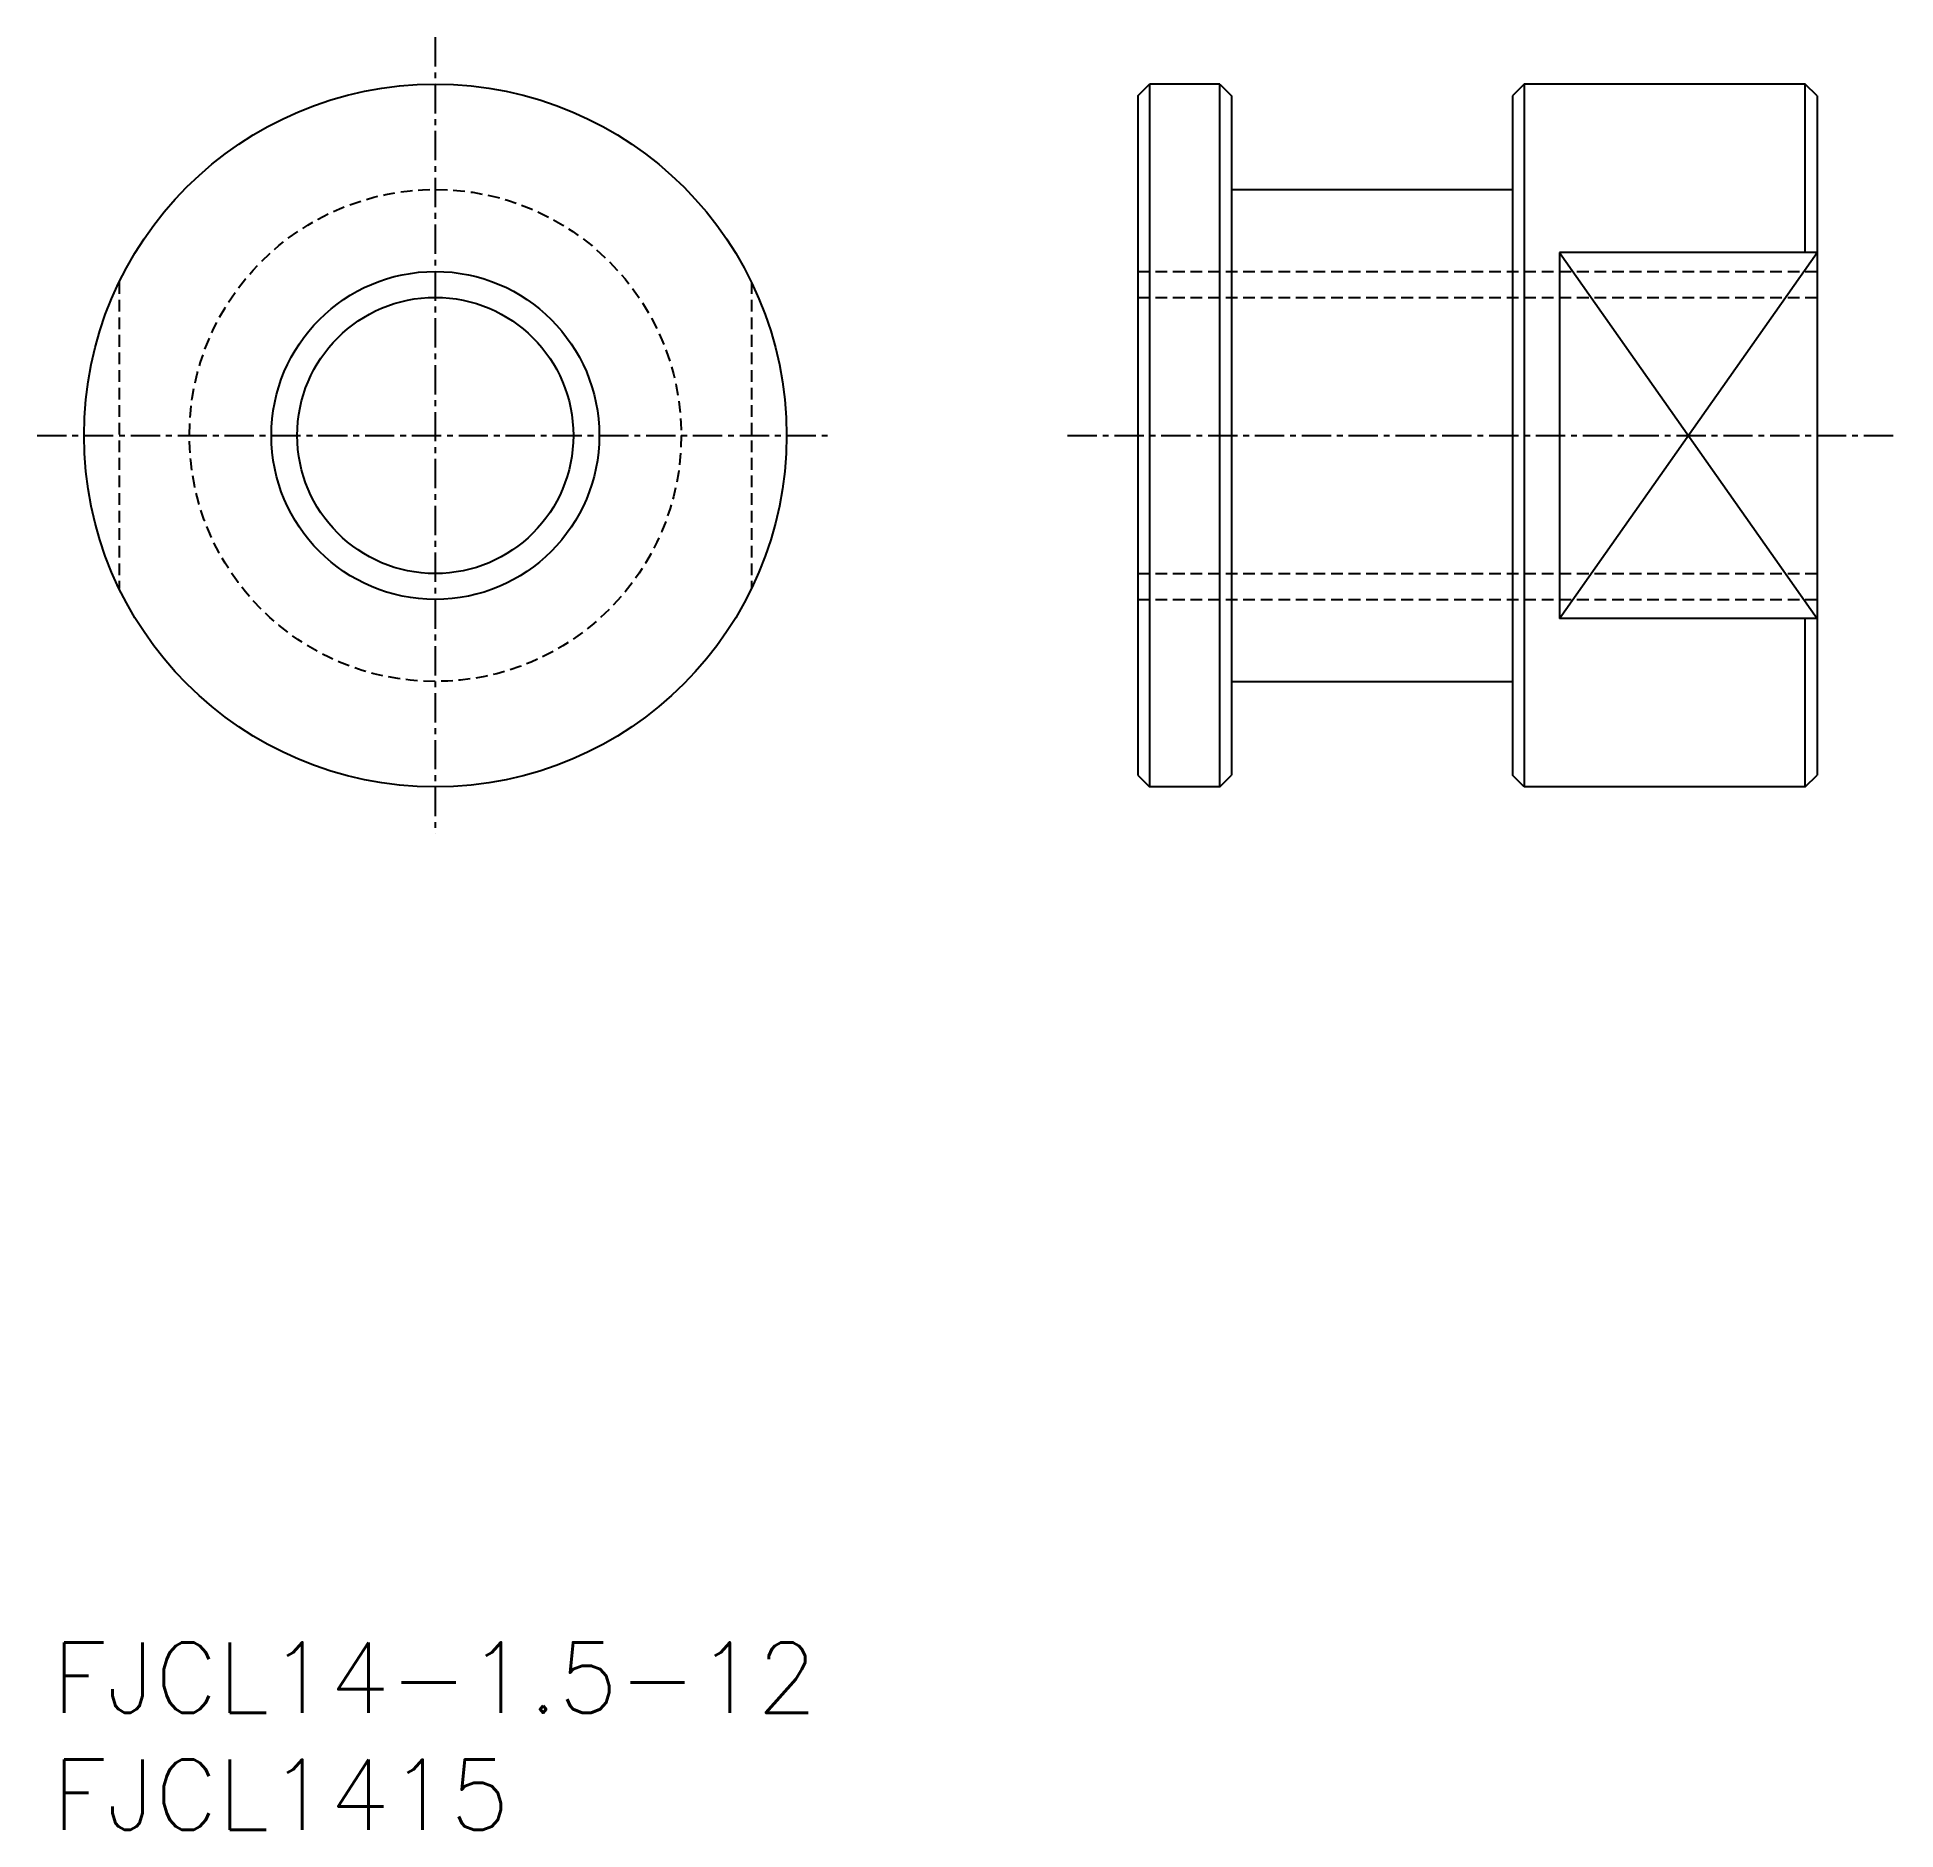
# Model space of a CAD drawing. Extents: x 93.7 to 173.1, y 60.8 to 137.3.
import ezdxf
from ezdxf.enums import TextEntityAlignment as Align

# ---------------------------------------------------------------- set-up
doc = ezdxf.new("R2010")
doc.units = 0
doc.linetypes.add('CENTER', pattern=[2, 1.25, -0.25, 0.25, -0.25])
doc.linetypes.add('DASHED', pattern=[0.75, 0.5, -0.25])
doc.layers.get('0').update_dxf_attribs({"linetype": 'CONTINUOUS'})
doc.layers.add('CENTER', color=1, linetype='CENTER')
doc.styles.get("Standard").update_dxf_attribs({"font": 'txt.shx', "bigfont": 'extfont.shx'})

msp = doc.modelspace()

# ---------------------------------------------------------------- linework, layer by layer
at = {"color": 7, "linetype": 'CONTINUOUS'}
for p, q in [((140.707, 134.842), (141.207, 135.342)), ((144.207, 135.342), (141.207, 135.342)), ((141.207, 135.342), (141.207, 105.342)), ((144.207, 135.342), (144.707, 134.842)), ((144.207, 105.342), (144.207, 135.342)), ((157.207, 135.342), (156.707, 134.842)), ((169.207, 135.342), (157.207, 135.342)), ((157.207, 135.342), (157.207, 105.342)), ((169.707, 134.842), (169.207, 135.342)), ((169.207, 128.152), (169.207, 135.342)), ((140.707, 134.842), (140.707, 105.842)), ((144.707, 134.842), (144.707, 105.842)), ((156.707, 134.842), (156.707, 105.842)), ((169.707, 134.842), (169.707, 105.842)), ((144.707, 130.842), (156.707, 130.842)), ((169.707, 128.152), (158.707, 128.152)), ((158.707, 128.152), (158.707, 112.533)), ((169.707, 112.533), (158.707, 112.533)), ((169.207, 105.342), (169.207, 112.533)), ((144.707, 109.842), (156.707, 109.842)), ((140.707, 105.842), (141.207, 105.342)), ((144.207, 105.342), (144.707, 105.842)), ((157.207, 105.342), (156.707, 105.842)), ((169.207, 105.342), (169.707, 105.842)), ((144.207, 105.342), (141.207, 105.342)), ((169.207, 105.342), (157.207, 105.342))]:
    msp.add_line(p, q, dxfattribs=at)
at = {"color": 3, "linetype": 'CONTINUOUS'}
for p, q in [((158.707, 128.152), (169.707, 112.533)), ((158.707, 112.533), (169.707, 128.152))]:
    msp.add_line(p, q, dxfattribs=at)
at = {"color": 3, "linetype": 'DASHED'}
for p, q in [((140.707, 127.342), (169.707, 127.342)), ((97.207, 126.881), (97.207, 113.804)), ((124.207, 126.881), (124.207, 113.804)), ((140.707, 126.238), (169.707, 126.238)), ((140.707, 114.447), (169.707, 114.447)), ((140.707, 113.342), (169.707, 113.342))]:
    msp.add_line(p, q, dxfattribs=at)
at = {"color": 7, "linetype": 'CONTINUOUS'}
for radius in [15, 5.895]:
    msp.add_circle((110.707, 120.342), radius, dxfattribs=at)
at = {"color": 3, "linetype": 'DASHED'}
msp.add_circle((110.707, 120.342), 10.5, dxfattribs=at)
at = {"color": 3, "linetype": 'CONTINUOUS'}
msp.add_circle((110.707, 120.342), 7, dxfattribs=at)
at = {"layer": 'CENTER', "color": 1, "linetype": 'CENTER'}
for p, q in [((110.707, 137.342), (110.707, 103.342)), ((93.707, 120.342), (127.707, 120.342)), ((137.707, 120.342), (173.072, 120.342))]:
    msp.add_line(p, q, dxfattribs=at)

# ---------------------------------------------------------------- texts
at = {"color": 7, "linetype": 'CONTINUOUS'}
for s, p in [('FJCL14-1.5-12', (94.351, 67.325)), ('FJCL1415', (94.351, 62.325))]:
    msp.add_text(s, height=3, dxfattribs=at).set_placement(p, align=Align.MIDDLE_LEFT)

doc.saveas('drawing.dxf')
